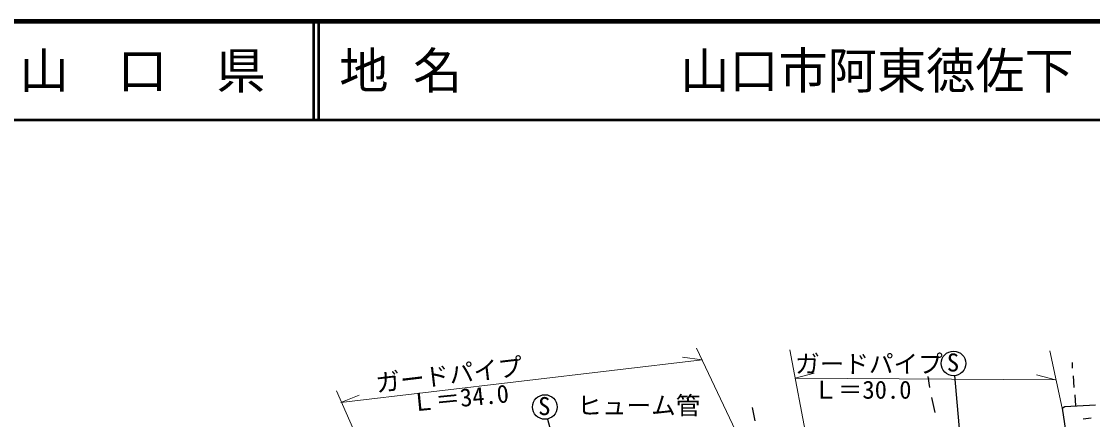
# Model space of a CAD drawing. Units: millimetres, scale not verified, with parts at other scales. Extents: x 40000 to 680000, y 20000 to 380000.
# Drawn here: x 338072 to 446939, y 339514 to 380000 of the extents above; entities that cross this region are included whole.
import ezdxf
from ezdxf.enums import TextEntityAlignment as Align

# ---------------------------------------------------------------- set-up
doc = ezdxf.new("R2010")
doc.units = ezdxf.units.MM
doc.header["$LTSCALE"] = 1000
for name, color, linetype, lineweight in [('M-BGD', 7, 'Continuous', 25), ('M-STR-HTXT', 7, 'Continuous', 13), ('M-TTL', 2, 'Continuous', 140), ('M-TTL-LINE', 7, 'Continuous', 50)]:
    doc.layers.add(name, color=color, linetype=linetype, lineweight=lineweight)
doc.layers.add('M-TTL-TXT', color=7, linetype='Continuous')
doc.styles.add('ＭＳ ゴシック', font='')
doc.styles.get('ＭＳ ゴシック').set_extended_font_data('MS Gothic')

msp = doc.modelspace()

# ---------------------------------------------------------------- linework, layer by layer
at = {"layer": 'M-BGD'}
for p, q in [((444865, 345327), (444865, 344735)), ((430387, 342787), (430218, 343888)), ((430218, 343634), (430302, 343803)), ((432913, 343983), (434027, 331228)), ((444950, 343973), (445034, 342787)), ((445119, 342025), (445204, 340925)), ((412353, 340755), (412607, 339401)), ((430556, 341771), (430895, 340247)), ((443849, 340671), (444103, 340840)), ((444103, 340840), (447236, 341009)), ((443849, 340671), (444950, 333305)), ((391525, 339570), (396909, 320373)), ((446812, 339655), (445966, 339570))]:
    msp.add_line(p, q, dxfattribs=at)
for centre in [(432807, 345228), (391272, 340794)]:
    msp.add_circle(centre, 1250, dxfattribs=at)
at = {"layer": 'M-STR-HTXT'}
for p, q in [((406680, 346767), (414835, 329663)), ((416163, 346597), (419658, 328184)), ((442579, 346513), (443849, 340671)), ((407245, 345581), (370528, 341263)), ((407245, 345581), (405266, 345870)), ((416709, 343718), (418644, 344224)), ((443172, 343549), (441243, 344079)), ((416709, 343718), (443172, 343549)), ((370098, 342446), (381961, 315492)), ((370528, 341263), (372386, 342003))]:
    msp.add_line(p, q, dxfattribs=at)
at = {"layer": 'M-TTL'}
msp.add_line((680000, 380000), (40000, 380000), dxfattribs=at)
at = {"layer": 'M-TTL-LINE'}
for p, q in [((367750, 380000), (367750, 370000)), ((368250, 380000), (368250, 370000)), ((40000, 370000), (680000, 370000))]:
    msp.add_line(p, q, dxfattribs=at)

# ---------------------------------------------------------------- texts
at = {"layer": 'M-BGD', "style": 'ＭＳ ゴシック'}
for p in [(432128, 343855), (390593, 339421)]:
    msp.add_text('S', height=1833, dxfattribs=at).set_placement(p, align=Align.BOTTOM_LEFT)
at = {"layer": 'M-STR-HTXT', "style": 'ＭＳ ゴシック'}
for s, p in [('ガードパイプ', (416709, 343718)), ('Ｌ＝30.0', (418545, 341085)), ('ヒューム管', (394573, 339485))]:
    msp.add_text(s, height=1833, dxfattribs=at).set_placement(p, align=Align.BOTTOM_LEFT)
for s, rotation, p in [('ガードパイプ', 6.707, (374254, 341748)), ('Ｌ＝34.0', 5.528, (377807, 339775))]:
    msp.add_text(s, height=1833, rotation=rotation, dxfattribs=at).set_placement(p, align=Align.BOTTOM_LEFT)
at = {"layer": 'M-TTL-TXT', "style": 'ＭＳ ゴシック'}
msp.add_text('山\u3000口\u3000県', height=3666, dxfattribs=at).set_placement((350375, 375000), align=Align.MIDDLE_CENTER)
for s, p in [('地 名', (370380, 375000)), ('山口市阿東徳佐下', (405024, 375000))]:
    msp.add_text(s, height=3666, dxfattribs=at).set_placement(p, align=Align.MIDDLE_LEFT)

doc.saveas('drawing.dxf')
